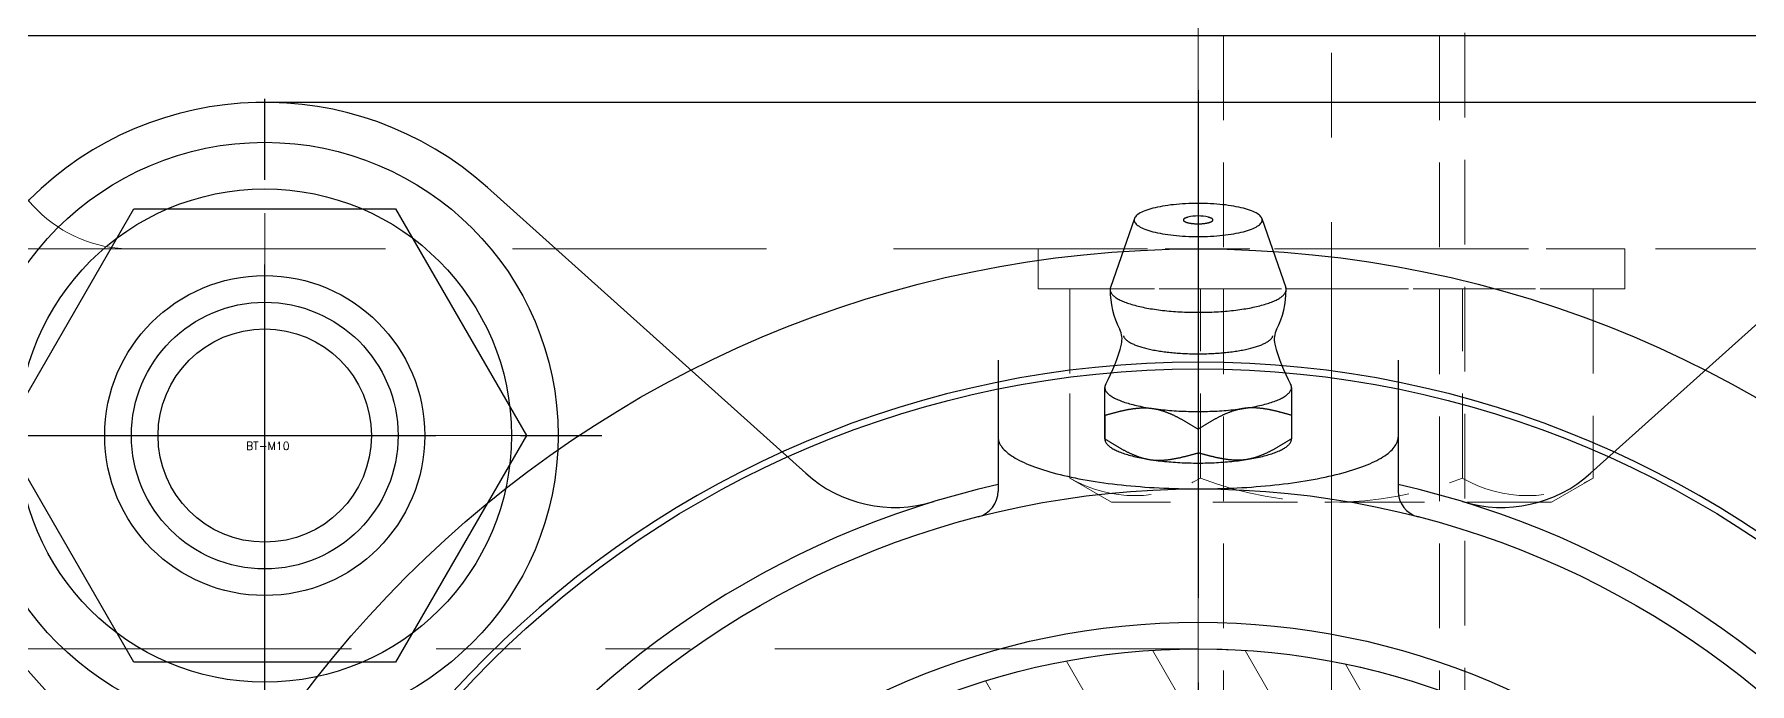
# Model space of a CAD drawing. Header units: millimetres. Extents: x 0 to 51411, y 0 to 16902.
# Drawn here: x 5770.8 to 5835.1, y 12043.3 to 12067.7 of the extents above; entities that cross this region are included whole.
import ezdxf

# ---------------------------------------------------------------- set-up
doc = ezdxf.new("R2010")
doc.units = ezdxf.units.MM
for name, pattern in [('CENTER2', [28.575, 19.05, -3.175, 3.175, -3.175]), ('HIDDEN', [9.525, 6.35, -3.175]), ('HIDDEN2', [4.7625, 3.175, -1.5875]), ('PHANTOM2', [31.75, 15.875, -3.175, 3.175, -3.175, 3.175, -3.175])]:
    doc.linetypes.add(name, pattern=pattern)
for name, color, linetype, lineweight in [('01_外形線', 7, 'Continuous', 25), ('03_かくれ線', 6, 'HIDDEN2', 13), ('04_HIDDEN', 2, 'HIDDEN', 13), ('04_中心線', 1, 'CENTER2', 9), ('05_CENTER', 4, 'CENTER2', 13), ('06_PHANTOM', 2, 'PHANTOM2', 13)]:
    doc.layers.add(name, color=color, linetype=linetype, lineweight=lineweight)
doc.layers.add('10_DRAFT', color=8, linetype='Continuous', lineweight=0, plot=False)
doc.styles.add('KSS_TXT_L', font='txt.shx', dxfattribs={"height": 9, "bigfont": 'extfont2.shx'})

# ---------------------------------------------------------------- blocks, each defined once
blk = doc.blocks.new('A$C7DDD08DF_1_1')
at = {"color": 0}
blk.add_circle((0, 95), 37.75, dxfattribs=at)
at = {"layer": '05_CENTER'}
blk.add_line((43.056, 95), (-43.056, 95), dxfattribs=at)
blk = doc.blocks.new('GM-SHYF-RH 0.1kW、1／144、200V、60Hza_1_1')
at = {"color": 0, "linetype": 'CENTER2'}
blk.add_line((-47.958, 0), (47.958, 0), dxfattribs=at)
at = {"color": 0}
for radius in [42, 37.5]:
    blk.add_circle((0, 0), radius, dxfattribs=at)
blk = doc.blocks.new('M10Tz_1_1_1')
at = {"color": 0}
for radius in [5, 4]:
    blk.add_circle((0, 0), radius, dxfattribs=at)
at = {"layer": '05_CENTER'}
for p, q in [((0, -8.341), (0, 8.341)), ((8.341, 0), (-8.341, 0))]:
    blk.add_line(p, q, dxfattribs=at)
blk = doc.blocks.new('A$C053E2500_1_1')
at = {"layer": '05_CENTER'}
blk.add_line((29.182, 95), (-29.182, 95), dxfattribs=at)
blk.add_blockref('M10Tz_1_1_1', (-35, 60))
blk = doc.blocks.new('MUCAF205Ja_1_1')
at = {"color": 0}
for p, q in [((-35, 47.5), (35, 47.5)), ((-14.716, 33.584), (-26.648, 44.3)), ((14.716, 33.584), (26.648, 44.3)), ((-2.39, 43.141), (-3.287, 40.554)), ((2.39, 43.141), (3.287, 40.554)), ((-7.5, 37.823), (-7.5, 32.92)), ((7.5, 37.823), (7.5, 32.92)), ((-3.5, 34.875), (-3.5, 36.808)), ((-3.5, 35.761), (-3.5, 34.876)), ((3.5, 35.761), (3.5, 34.876)), ((0, 35.238), (0, 34.353)), ((-33.584, 14.716), (-44.3, 26.648))]:
    blk.add_line(p, q, dxfattribs=at)
for points in [[(-3.5, 35.761), (-3.5, 35.83), (-3.5, 35.895), (-3.5, 35.959), (-3.5, 36.019), (-3.5, 36.078), (-3.5, 36.134), (-3.5, 36.188), (-3.5, 36.24), (-3.5, 36.29), (-3.5, 36.338), (-3.5, 36.383), (-3.5, 36.427), (-3.5, 36.469), (-3.5, 36.509), (-3.5, 36.547), (-3.5, 36.583), (-3.5, 36.617), (-3.5, 36.65), (-3.5, 36.681), (-3.5, 36.709), (-3.5, 36.737), (-3.5, 36.762), (-3.5, 36.786), (-3.5, 36.807)], [(3.5, 36.807), (3.5, 36.786), (3.5, 36.762), (3.5, 36.737), (3.5, 36.709), (3.5, 36.681), (3.5, 36.65), (3.5, 36.617), (3.5, 36.583), (3.5, 36.547), (3.5, 36.509), (3.5, 36.469), (3.5, 36.427), (3.5, 36.383), (3.5, 36.338), (3.5, 36.29), (3.5, 36.24), (3.5, 36.188), (3.5, 36.134), (3.5, 36.078), (3.5, 36.019), (3.5, 35.959), (3.5, 35.895), (3.5, 35.83), (3.5, 35.761)]]:
    blk.add_lwpolyline(points, dxfattribs=at)
for points in [[(2.4, 43.086, 0), (2.397, 43.117, 0), (2.388, 43.147, 0), (2.374, 43.177, 0), (2.354, 43.207, 0), (2.328, 43.237, 0), (2.297, 43.266, 0), (2.26, 43.295, 0), (2.217, 43.324, 0), (2.17, 43.352, 0), (2.117, 43.379, 0), (2.059, 43.405, 0), (1.996, 43.431, 0), (1.928, 43.456, 0), (1.855, 43.48, 0), (1.778, 43.503, 0), (1.697, 43.525, 0), (1.612, 43.546, 0), (1.523, 43.566, 0), (1.43, 43.585, 0), (1.333, 43.602, 0), (1.234, 43.619, 0), (1.131, 43.634, 0), (1.026, 43.648, 0), (0.918, 43.66, 0), (0.809, 43.671, 0), (0.697, 43.68, 0), (0.583, 43.689, 0), (0.468, 43.695, 0), (0.352, 43.701, 0), (0.235, 43.704, 0), (0.118, 43.706, 0), (0, 43.707, 0), (-0.118, 43.706, 0), (-0.235, 43.704, 0), (-0.352, 43.701, 0), (-0.468, 43.695, 0), (-0.583, 43.689, 0), (-0.697, 43.68, 0), (-0.809, 43.671, 0), (-0.918, 43.66, 0), (-1.026, 43.648, 0), (-1.131, 43.634, 0), (-1.234, 43.619, 0), (-1.333, 43.602, 0), (-1.43, 43.585, 0), (-1.523, 43.566, 0), (-1.612, 43.546, 0), (-1.697, 43.525, 0), (-1.778, 43.503, 0), (-1.855, 43.48, 0), (-1.928, 43.456, 0), (-1.996, 43.431, 0), (-2.059, 43.405, 0), (-2.117, 43.379, 0), (-2.17, 43.352, 0), (-2.217, 43.324, 0), (-2.26, 43.295, 0), (-2.297, 43.266, 0), (-2.328, 43.237, 0), (-2.354, 43.207, 0), (-2.374, 43.177, 0), (-2.388, 43.147, 0), (-2.397, 43.117, 0), (-2.4, 43.086, 0), (-2.397, 43.055, 0), (-2.388, 43.025, 0), (-2.374, 42.995, 0), (-2.354, 42.965, 0), (-2.328, 42.935, 0), (-2.297, 42.906, 0), (-2.26, 42.877, 0), (-2.217, 42.848, 0), (-2.17, 42.82, 0), (-2.117, 42.793, 0), (-2.059, 42.767, 0), (-1.996, 42.741, 0), (-1.928, 42.716, 0), (-1.855, 42.692, 0), (-1.778, 42.669, 0), (-1.697, 42.647, 0), (-1.612, 42.626, 0), (-1.523, 42.606, 0), (-1.43, 42.587, 0), (-1.333, 42.57, 0), (-1.234, 42.553, 0), (-1.131, 42.538, 0), (-1.026, 42.524, 0), (-0.918, 42.512, 0), (-0.809, 42.501, 0), (-0.697, 42.492, 0), (-0.583, 42.483, 0), (-0.468, 42.477, 0), (-0.352, 42.472, 0), (-0.235, 42.468, 0), (-0.118, 42.466, 0), (0, 42.465, 0), (0.118, 42.466, 0), (0.235, 42.468, 0), (0.352, 42.472, 0), (0.468, 42.477, 0), (0.583, 42.483, 0), (0.697, 42.492, 0), (0.809, 42.501, 0), (0.918, 42.512, 0), (1.026, 42.524, 0), (1.131, 42.538, 0), (1.234, 42.553, 0), (1.333, 42.57, 0), (1.43, 42.587, 0), (1.523, 42.606, 0), (1.612, 42.626, 0), (1.697, 42.647, 0), (1.778, 42.669, 0), (1.855, 42.692, 0), (1.928, 42.716, 0), (1.996, 42.741, 0), (2.059, 42.767, 0), (2.117, 42.793, 0), (2.17, 42.82, 0), (2.217, 42.848, 0), (2.26, 42.877, 0), (2.297, 42.906, 0), (2.328, 42.935, 0), (2.354, 42.965, 0), (2.374, 42.995, 0), (2.388, 43.025, 0), (2.397, 43.055, 0), (2.4, 43.086, 0)], [(-0.386, 43.189, 0), (-0.4, 43.185, 0), (-0.414, 43.181, 0), (-0.427, 43.178, 0), (-0.44, 43.173, 0), (-0.452, 43.169, 0), (-0.464, 43.165, 0), (-0.475, 43.16, 0), (-0.485, 43.156, 0), (-0.495, 43.151, 0), (-0.504, 43.146, 0), (-0.512, 43.141, 0), (-0.52, 43.136, 0), (-0.526, 43.131, 0), (-0.532, 43.126, 0), (-0.538, 43.121, 0), (-0.542, 43.116, 0), (-0.546, 43.111, 0), (-0.55, 43.105, 0), (-0.552, 43.1, 0), (-0.554, 43.095, 0), (-0.554, 43.089, 0), (-0.554, 43.084, 0), (-0.554, 43.079, 0), (-0.552, 43.073, 0), (-0.55, 43.068, 0), (-0.547, 43.063, 0), (-0.544, 43.058, 0), (-0.539, 43.052, 0), (-0.534, 43.047, 0), (-0.528, 43.042, 0), (-0.521, 43.037, 0), (-0.514, 43.032, 0), (-0.506, 43.027, 0), (-0.497, 43.023, 0), (-0.488, 43.018, 0), (-0.478, 43.013, 0), (-0.467, 43.009, 0), (-0.456, 43.004, 0), (-0.443, 43, 0), (-0.431, 42.996, 0), (-0.418, 42.992, 0), (-0.404, 42.988, 0), (-0.389, 42.984, 0), (-0.375, 42.98, 0), (-0.359, 42.977, 0), (-0.343, 42.973, 0), (-0.327, 42.97, 0), (-0.31, 42.967, 0), (-0.293, 42.964, 0), (-0.275, 42.961, 0), (-0.257, 42.959, 0), (-0.239, 42.957, 0), (-0.22, 42.954, 0), (-0.201, 42.952, 0), (-0.182, 42.95, 0), (-0.162, 42.949, 0), (-0.142, 42.947, 0), (-0.122, 42.946, 0), (-0.102, 42.945, 0), (-0.082, 42.944, 0), (-0.062, 42.943, 0), (-0.041, 42.943, 0), (-0.021, 42.943, 0), (0, 42.943, 0), (0.021, 42.943, 0), (0.041, 42.943, 0), (0.062, 42.943, 0), (0.082, 42.944, 0), (0.102, 42.945, 0), (0.122, 42.946, 0), (0.142, 42.947, 0), (0.162, 42.949, 0), (0.182, 42.95, 0), (0.201, 42.952, 0), (0.22, 42.954, 0), (0.239, 42.957, 0), (0.257, 42.959, 0), (0.275, 42.961, 0), (0.293, 42.964, 0), (0.31, 42.967, 0), (0.327, 42.97, 0), (0.343, 42.973, 0), (0.359, 42.977, 0), (0.375, 42.98, 0), (0.389, 42.984, 0), (0.404, 42.988, 0), (0.418, 42.992, 0), (0.431, 42.996, 0), (0.443, 43, 0), (0.456, 43.004, 0), (0.467, 43.009, 0), (0.478, 43.013, 0), (0.488, 43.018, 0), (0.497, 43.023, 0), (0.506, 43.027, 0), (0.514, 43.032, 0), (0.521, 43.037, 0), (0.528, 43.042, 0), (0.534, 43.047, 0), (0.539, 43.052, 0), (0.544, 43.058, 0), (0.547, 43.063, 0), (0.55, 43.068, 0), (0.552, 43.073, 0), (0.554, 43.079, 0), (0.554, 43.084, 0), (0.554, 43.089, 0), (0.554, 43.095, 0), (0.552, 43.1, 0), (0.55, 43.105, 0), (0.546, 43.111, 0), (0.542, 43.116, 0), (0.538, 43.121, 0), (0.532, 43.126, 0), (0.526, 43.131, 0), (0.52, 43.136, 0), (0.512, 43.141, 0), (0.504, 43.146, 0), (0.495, 43.151, 0), (0.485, 43.156, 0), (0.475, 43.16, 0), (0.464, 43.165, 0), (0.452, 43.169, 0), (0.44, 43.173, 0), (0.427, 43.178, 0), (0.414, 43.181, 0), (0.4, 43.185, 0), (0.386, 43.189, 0)], [(-3.287, 40.554, 0), (-3.293, 40.532, 0), (-3.298, 40.51, 0), (-3.3, 40.488, 0), (-3.3, 40.466, 0), (-3.297, 40.444, 0), (-3.293, 40.422, 0), (-3.286, 40.399, 0), (-3.277, 40.377, 0), (-3.266, 40.355, 0), (-3.252, 40.334, 0), (-3.237, 40.312, 0), (-3.219, 40.29, 0), (-3.199, 40.269, 0), (-3.177, 40.247, 0), (-3.153, 40.226, 0), (-3.127, 40.205, 0), (-3.098, 40.184, 0), (-3.068, 40.163, 0), (-3.035, 40.143, 0), (-3, 40.122, 0), (-2.964, 40.102, 0), (-2.925, 40.083, 0), (-2.885, 40.063, 0), (-2.842, 40.044, 0), (-2.798, 40.025, 0), (-2.751, 40.006, 0), (-2.703, 39.988, 0), (-2.653, 39.97, 0), (-2.601, 39.952, 0), (-2.548, 39.935, 0), (-2.492, 39.918, 0), (-2.435, 39.902, 0), (-2.377, 39.886, 0), (-2.317, 39.87, 0), (-2.255, 39.854, 0), (-2.192, 39.839, 0), (-2.127, 39.825, 0), (-2.061, 39.811, 0), (-1.993, 39.797, 0), (-1.924, 39.784, 0), (-1.854, 39.772, 0), (-1.783, 39.759, 0), (-1.71, 39.748, 0), (-1.636, 39.736, 0), (-1.561, 39.726, 0), (-1.486, 39.715, 0), (-1.409, 39.706, 0), (-1.331, 39.696, 0), (-1.252, 39.688, 0), (-1.172, 39.68, 0), (-1.092, 39.672, 0), (-1.011, 39.665, 0), (-0.929, 39.658, 0), (-0.846, 39.653, 0), (-0.763, 39.647, 0), (-0.68, 39.642, 0), (-0.596, 39.638, 0), (-0.512, 39.634, 0), (-0.427, 39.631, 0), (-0.342, 39.629, 0), (-0.257, 39.626, 0), (-0.171, 39.625, 0), (-0.086, 39.624, 0), (0, 39.624, 0), (0.086, 39.624, 0), (0.171, 39.625, 0), (0.257, 39.626, 0), (0.342, 39.629, 0), (0.427, 39.631, 0), (0.512, 39.634, 0), (0.596, 39.638, 0), (0.68, 39.642, 0), (0.763, 39.647, 0), (0.846, 39.653, 0), (0.929, 39.658, 0), (1.011, 39.665, 0), (1.092, 39.672, 0), (1.172, 39.68, 0), (1.252, 39.688, 0), (1.331, 39.696, 0), (1.409, 39.706, 0), (1.486, 39.715, 0), (1.561, 39.726, 0), (1.636, 39.736, 0), (1.71, 39.748, 0), (1.783, 39.759, 0), (1.854, 39.772, 0), (1.924, 39.784, 0), (1.993, 39.797, 0), (2.061, 39.811, 0), (2.127, 39.825, 0), (2.192, 39.839, 0), (2.255, 39.854, 0), (2.317, 39.87, 0), (2.377, 39.886, 0), (2.435, 39.902, 0), (2.492, 39.918, 0), (2.548, 39.935, 0), (2.601, 39.952, 0), (2.653, 39.97, 0), (2.703, 39.988, 0), (2.751, 40.006, 0), (2.798, 40.025, 0), (2.842, 40.044, 0), (2.885, 40.063, 0), (2.925, 40.083, 0), (2.964, 40.102, 0), (3, 40.122, 0), (3.035, 40.143, 0), (3.068, 40.163, 0), (3.098, 40.184, 0), (3.127, 40.205, 0), (3.153, 40.226, 0), (3.177, 40.247, 0), (3.199, 40.269, 0), (3.219, 40.29, 0), (3.237, 40.312, 0), (3.252, 40.334, 0), (3.266, 40.355, 0), (3.277, 40.377, 0), (3.286, 40.399, 0), (3.293, 40.422, 0), (3.297, 40.444, 0), (3.3, 40.466, 0), (3.3, 40.488, 0), (3.298, 40.51, 0), (3.293, 40.532, 0), (3.287, 40.554, 0)], [(-2.803, 38.745, 0), (-2.798, 38.728, 0), (-2.792, 38.711, 0), (-2.784, 38.694, 0), (-2.774, 38.677, 0), (-2.763, 38.661, 0), (-2.75, 38.644, 0), (-2.736, 38.627, 0), (-2.72, 38.611, 0), (-2.703, 38.594, 0), (-2.684, 38.578, 0), (-2.664, 38.562, 0), (-2.642, 38.545, 0), (-2.619, 38.529, 0), (-2.595, 38.513, 0), (-2.569, 38.498, 0), (-2.541, 38.482, 0), (-2.512, 38.467, 0), (-2.482, 38.452, 0), (-2.45, 38.437, 0), (-2.417, 38.422, 0), (-2.383, 38.407, 0), (-2.347, 38.393, 0), (-2.31, 38.379, 0), (-2.272, 38.365, 0), (-2.232, 38.351, 0), (-2.192, 38.338, 0), (-2.15, 38.325, 0), (-2.106, 38.312, 0), (-2.062, 38.299, 0), (-2.017, 38.287, 0), (-1.97, 38.274, 0), (-1.922, 38.263, 0), (-1.874, 38.251, 0), (-1.824, 38.24, 0), (-1.773, 38.229, 0), (-1.721, 38.218, 0), (-1.668, 38.208, 0), (-1.615, 38.198, 0), (-1.56, 38.188, 0), (-1.505, 38.179, 0), (-1.448, 38.17, 0), (-1.391, 38.161, 0), (-1.333, 38.153, 0), (-1.275, 38.145, 0), (-1.216, 38.138, 0), (-1.156, 38.131, 0), (-1.095, 38.124, 0), (-1.034, 38.117, 0), (-0.972, 38.111, 0), (-0.91, 38.106, 0), (-0.847, 38.1, 0), (-0.783, 38.095, 0), (-0.72, 38.091, 0), (-0.656, 38.086, 0), (-0.591, 38.083, 0), (-0.526, 38.079, 0), (-0.461, 38.076, 0), (-0.396, 38.074, 0), (-0.33, 38.071, 0), (-0.264, 38.07, 0), (-0.198, 38.068, 0), (-0.132, 38.067, 0), (-0.066, 38.067, 0), (0, 38.066, 0), (0.066, 38.067, 0), (0.132, 38.067, 0), (0.198, 38.068, 0), (0.264, 38.07, 0), (0.33, 38.071, 0), (0.396, 38.074, 0), (0.461, 38.076, 0), (0.526, 38.079, 0), (0.591, 38.083, 0), (0.656, 38.086, 0), (0.72, 38.091, 0), (0.783, 38.095, 0), (0.847, 38.1, 0), (0.91, 38.106, 0), (0.972, 38.111, 0), (1.034, 38.117, 0), (1.095, 38.124, 0), (1.156, 38.131, 0), (1.216, 38.138, 0), (1.275, 38.145, 0), (1.333, 38.153, 0), (1.391, 38.161, 0), (1.448, 38.17, 0), (1.505, 38.179, 0), (1.56, 38.188, 0), (1.615, 38.198, 0), (1.668, 38.208, 0), (1.721, 38.218, 0), (1.773, 38.229, 0), (1.824, 38.24, 0), (1.874, 38.251, 0), (1.922, 38.263, 0), (1.97, 38.274, 0), (2.017, 38.287, 0), (2.062, 38.299, 0), (2.106, 38.312, 0), (2.15, 38.325, 0), (2.192, 38.338, 0), (2.232, 38.351, 0), (2.272, 38.365, 0), (2.31, 38.379, 0), (2.347, 38.393, 0), (2.383, 38.407, 0), (2.417, 38.422, 0), (2.45, 38.437, 0), (2.482, 38.452, 0), (2.512, 38.467, 0), (2.541, 38.482, 0), (2.569, 38.498, 0), (2.595, 38.513, 0), (2.619, 38.529, 0), (2.642, 38.545, 0), (2.664, 38.562, 0), (2.684, 38.578, 0), (2.703, 38.594, 0), (2.72, 38.611, 0), (2.736, 38.627, 0), (2.75, 38.644, 0), (2.763, 38.661, 0), (2.774, 38.677, 0), (2.784, 38.694, 0), (2.792, 38.711, 0), (2.798, 38.728, 0), (2.803, 38.745, 0)], [(-3.5, 36.807, 0), (-3.499, 36.784, 0), (-3.495, 36.761, 0), (-3.49, 36.737, 0), (-3.481, 36.714, 0), (-3.471, 36.691, 0), (-3.458, 36.668, 0), (-3.443, 36.645, 0), (-3.426, 36.622, 0), (-3.406, 36.6, 0), (-3.385, 36.577, 0), (-3.361, 36.554, 0), (-3.334, 36.532, 0), (-3.306, 36.51, 0), (-3.275, 36.488, 0), (-3.242, 36.466, 0), (-3.207, 36.445, 0), (-3.17, 36.424, 0), (-3.131, 36.403, 0), (-3.09, 36.382, 0), (-3.047, 36.362, 0), (-3.001, 36.342, 0), (-2.954, 36.322, 0), (-2.905, 36.302, 0), (-2.854, 36.283, 0), (-2.801, 36.264, 0), (-2.746, 36.246, 0), (-2.689, 36.228, 0), (-2.63, 36.21, 0), (-2.57, 36.193, 0), (-2.508, 36.176, 0), (-2.445, 36.159, 0), (-2.379, 36.143, 0), (-2.313, 36.128, 0), (-2.244, 36.112, 0), (-2.175, 36.098, 0), (-2.103, 36.083, 0), (-2.031, 36.07, 0), (-1.957, 36.056, 0), (-1.881, 36.044, 0), (-1.805, 36.031, 0), (-1.727, 36.02, 0), (-1.648, 36.008, 0), (-1.568, 35.998, 0), (-1.487, 35.988, 0), (-1.405, 35.978, 0), (-1.323, 35.969, 0), (-1.239, 35.96, 0), (-1.154, 35.952, 0), (-1.069, 35.945, 0), (-0.983, 35.938, 0), (-0.896, 35.932, 0), (-0.809, 35.926, 0), (-0.721, 35.921, 0), (-0.633, 35.917, 0), (-0.544, 35.913, 0), (-0.455, 35.909, 0), (-0.365, 35.907, 0), (-0.276, 35.904, 0), (-0.186, 35.903, 0), (-0.096, 35.902, 0), (-0.006, 35.902, 0), (0.084, 35.902, 0), (0.174, 35.903, 0), (0.264, 35.904, 0), (0.353, 35.906, 0), (0.443, 35.909, 0), (0.532, 35.912, 0), (0.621, 35.916, 0), (0.709, 35.92, 0), (0.797, 35.925, 0), (0.884, 35.931, 0), (0.971, 35.937, 0), (1.057, 35.944, 0), (1.143, 35.951, 0), (1.227, 35.959, 0), (1.311, 35.968, 0), (1.394, 35.977, 0), (1.476, 35.986, 0), (1.558, 35.996, 0), (1.638, 36.007, 0), (1.717, 36.018, 0), (1.794, 36.03, 0), (1.871, 36.042, 0), (1.947, 36.055, 0), (2.021, 36.068, 0), (2.094, 36.082, 0), (2.165, 36.096, 0), (2.235, 36.11, 0), (2.304, 36.125, 0), (2.371, 36.141, 0), (2.436, 36.157, 0), (2.5, 36.173, 0), (2.562, 36.19, 0), (2.622, 36.208, 0), (2.681, 36.225, 0), (2.738, 36.243, 0), (2.793, 36.262, 0), (2.847, 36.28, 0), (2.898, 36.3, 0), (2.948, 36.319, 0), (2.995, 36.339, 0), (3.041, 36.359, 0), (3.084, 36.379, 0), (3.126, 36.4, 0), (3.165, 36.421, 0), (3.203, 36.442, 0), (3.238, 36.464, 0), (3.271, 36.485, 0), (3.302, 36.507, 0), (3.331, 36.529, 0), (3.357, 36.551, 0), (3.382, 36.574, 0), (3.404, 36.596, 0), (3.423, 36.619, 0), (3.441, 36.642, 0), (3.456, 36.665, 0), (3.469, 36.688, 0), (3.48, 36.711, 0), (3.489, 36.734, 0), (3.495, 36.757, 0), (3.498, 36.781, 0), (3.5, 36.804, 0), (3.499, 36.827, 0), (3.496, 36.851, 0), (3.491, 36.874, 0), (3.483, 36.897, 0), (3.473, 36.92, 0), (3.46, 36.943, 0)], [(-3.46, 36.943, 0), (-3.461, 36.942, 0), (-3.462, 36.941, 0), (-3.462, 36.94, 0), (-3.463, 36.939, 0), (-3.463, 36.938, 0), (-3.464, 36.937, 0), (-3.465, 36.936, 0), (-3.465, 36.935, 0), (-3.466, 36.934, 0), (-3.466, 36.933, 0), (-3.467, 36.932, 0), (-3.467, 36.931, 0), (-3.468, 36.93, 0), (-3.469, 36.929, 0), (-3.469, 36.928, 0), (-3.47, 36.926, 0), (-3.47, 36.925, 0), (-3.471, 36.924, 0), (-3.471, 36.923, 0), (-3.472, 36.922, 0), (-3.472, 36.921, 0), (-3.473, 36.92, 0), (-3.473, 36.919, 0), (-3.474, 36.918, 0), (-3.474, 36.917, 0), (-3.475, 36.916, 0), (-3.475, 36.915, 0), (-3.476, 36.914, 0), (-3.476, 36.913, 0), (-3.477, 36.912, 0), (-3.477, 36.911, 0), (-3.478, 36.91, 0), (-3.478, 36.908, 0), (-3.479, 36.907, 0), (-3.479, 36.906, 0), (-3.48, 36.905, 0), (-3.48, 36.904, 0), (-3.48, 36.903, 0), (-3.481, 36.902, 0), (-3.481, 36.901, 0), (-3.482, 36.9, 0), (-3.482, 36.899, 0), (-3.483, 36.898, 0), (-3.483, 36.897, 0), (-3.483, 36.896, 0), (-3.484, 36.895, 0), (-3.484, 36.894, 0), (-3.485, 36.893, 0), (-3.485, 36.892, 0), (-3.485, 36.891, 0), (-3.486, 36.889, 0), (-3.486, 36.888, 0), (-3.486, 36.887, 0), (-3.487, 36.886, 0), (-3.487, 36.885, 0), (-3.487, 36.884, 0), (-3.488, 36.883, 0), (-3.488, 36.882, 0), (-3.488, 36.881, 0), (-3.489, 36.88, 0), (-3.489, 36.879, 0), (-3.489, 36.878, 0), (-3.49, 36.877, 0), (-3.49, 36.876, 0), (-3.49, 36.875, 0), (-3.491, 36.874, 0), (-3.491, 36.872, 0), (-3.491, 36.871, 0), (-3.492, 36.87, 0), (-3.492, 36.869, 0), (-3.492, 36.868, 0), (-3.492, 36.867, 0), (-3.493, 36.866, 0), (-3.493, 36.865, 0), (-3.493, 36.864, 0), (-3.493, 36.863, 0), (-3.494, 36.862, 0), (-3.494, 36.861, 0), (-3.494, 36.86, 0), (-3.494, 36.859, 0), (-3.495, 36.858, 0), (-3.495, 36.856, 0), (-3.495, 36.855, 0), (-3.495, 36.854, 0), (-3.496, 36.853, 0), (-3.496, 36.852, 0), (-3.496, 36.851, 0), (-3.496, 36.85, 0), (-3.496, 36.849, 0), (-3.496, 36.848, 0), (-3.497, 36.847, 0), (-3.497, 36.846, 0), (-3.497, 36.845, 0), (-3.497, 36.844, 0), (-3.497, 36.843, 0), (-3.498, 36.842, 0), (-3.498, 36.84, 0), (-3.498, 36.839, 0), (-3.498, 36.838, 0), (-3.498, 36.837, 0), (-3.498, 36.836, 0), (-3.498, 36.835, 0), (-3.498, 36.834, 0), (-3.499, 36.833, 0), (-3.499, 36.832, 0), (-3.499, 36.831, 0), (-3.499, 36.83, 0), (-3.499, 36.829, 0), (-3.499, 36.828, 0), (-3.499, 36.827, 0), (-3.499, 36.826, 0), (-3.499, 36.825, 0), (-3.499, 36.824, 0), (-3.5, 36.822, 0), (-3.5, 36.821, 0), (-3.5, 36.82, 0), (-3.5, 36.819, 0), (-3.5, 36.818, 0), (-3.5, 36.817, 0), (-3.5, 36.816, 0), (-3.5, 36.815, 0), (-3.5, 36.814, 0), (-3.5, 36.813, 0), (-3.5, 36.812, 0), (-3.5, 36.811, 0), (-3.5, 36.81, 0), (-3.5, 36.809, 0), (-3.5, 36.807, 0)], [(3.5, 36.807, 0), (3.5, 36.809, 0), (3.5, 36.81, 0), (3.5, 36.811, 0), (3.5, 36.812, 0), (3.5, 36.813, 0), (3.5, 36.814, 0), (3.5, 36.815, 0), (3.5, 36.816, 0), (3.5, 36.817, 0), (3.5, 36.818, 0), (3.5, 36.819, 0), (3.5, 36.82, 0), (3.5, 36.821, 0), (3.5, 36.822, 0), (3.499, 36.824, 0), (3.499, 36.825, 0), (3.499, 36.826, 0), (3.499, 36.827, 0), (3.499, 36.828, 0), (3.499, 36.829, 0), (3.499, 36.83, 0), (3.499, 36.831, 0), (3.499, 36.832, 0), (3.499, 36.833, 0), (3.498, 36.834, 0), (3.498, 36.835, 0), (3.498, 36.836, 0), (3.498, 36.837, 0), (3.498, 36.838, 0), (3.498, 36.839, 0), (3.498, 36.84, 0), (3.498, 36.842, 0), (3.497, 36.843, 0), (3.497, 36.844, 0), (3.497, 36.845, 0), (3.497, 36.846, 0), (3.497, 36.847, 0), (3.496, 36.848, 0), (3.496, 36.849, 0), (3.496, 36.85, 0), (3.496, 36.851, 0), (3.496, 36.852, 0), (3.496, 36.853, 0), (3.495, 36.854, 0), (3.495, 36.855, 0), (3.495, 36.856, 0), (3.495, 36.858, 0), (3.494, 36.859, 0), (3.494, 36.86, 0), (3.494, 36.861, 0), (3.494, 36.862, 0), (3.493, 36.863, 0), (3.493, 36.864, 0), (3.493, 36.865, 0), (3.493, 36.866, 0), (3.492, 36.867, 0), (3.492, 36.868, 0), (3.492, 36.869, 0), (3.492, 36.87, 0), (3.491, 36.871, 0), (3.491, 36.872, 0), (3.491, 36.874, 0), (3.49, 36.875, 0), (3.49, 36.876, 0), (3.49, 36.877, 0), (3.489, 36.878, 0), (3.489, 36.879, 0), (3.489, 36.88, 0), (3.488, 36.881, 0), (3.488, 36.882, 0), (3.488, 36.883, 0), (3.487, 36.884, 0), (3.487, 36.885, 0), (3.487, 36.886, 0), (3.486, 36.887, 0), (3.486, 36.888, 0), (3.486, 36.889, 0), (3.485, 36.891, 0), (3.485, 36.892, 0), (3.485, 36.893, 0), (3.484, 36.894, 0), (3.484, 36.895, 0), (3.483, 36.896, 0), (3.483, 36.897, 0), (3.483, 36.898, 0), (3.482, 36.899, 0), (3.482, 36.9, 0), (3.481, 36.901, 0), (3.481, 36.902, 0), (3.48, 36.903, 0), (3.48, 36.904, 0), (3.48, 36.905, 0), (3.479, 36.906, 0), (3.479, 36.907, 0), (3.478, 36.908, 0), (3.478, 36.91, 0), (3.477, 36.911, 0), (3.477, 36.912, 0), (3.476, 36.913, 0), (3.476, 36.914, 0), (3.475, 36.915, 0), (3.475, 36.916, 0), (3.474, 36.917, 0), (3.474, 36.918, 0), (3.473, 36.919, 0), (3.473, 36.92, 0), (3.472, 36.921, 0), (3.472, 36.922, 0), (3.471, 36.923, 0), (3.471, 36.924, 0), (3.47, 36.925, 0), (3.47, 36.926, 0), (3.469, 36.928, 0), (3.469, 36.929, 0), (3.468, 36.93, 0), (3.467, 36.931, 0), (3.467, 36.932, 0), (3.466, 36.933, 0), (3.466, 36.934, 0), (3.465, 36.935, 0), (3.465, 36.936, 0), (3.464, 36.937, 0), (3.463, 36.938, 0), (3.463, 36.939, 0), (3.462, 36.94, 0), (3.462, 36.941, 0), (3.461, 36.942, 0), (3.46, 36.943, 0)], [(-3.5, 35.761, 0), (-3.477, 35.768, 0), (-3.453, 35.774, 0), (-3.43, 35.781, 0), (-3.407, 35.788, 0), (-3.383, 35.794, 0), (-3.36, 35.8, 0), (-3.337, 35.807, 0), (-3.313, 35.813, 0), (-3.29, 35.82, 0), (-3.266, 35.826, 0), (-3.243, 35.833, 0), (-3.22, 35.839, 0), (-3.196, 35.845, 0), (-3.173, 35.851, 0), (-3.15, 35.858, 0), (-3.127, 35.864, 0), (-3.103, 35.87, 0), (-3.08, 35.876, 0), (-3.057, 35.882, 0), (-3.033, 35.888, 0), (-3.01, 35.894, 0), (-2.987, 35.899, 0), (-2.964, 35.905, 0), (-2.94, 35.911, 0), (-2.917, 35.916, 0), (-2.894, 35.922, 0), (-2.871, 35.927, 0), (-2.847, 35.932, 0), (-2.824, 35.938, 0), (-2.801, 35.943, 0), (-2.778, 35.948, 0), (-2.755, 35.953, 0), (-2.732, 35.958, 0), (-2.709, 35.962, 0), (-2.685, 35.967, 0), (-2.662, 35.972, 0), (-2.639, 35.976, 0), (-2.616, 35.98, 0), (-2.593, 35.984, 0), (-2.57, 35.988, 0), (-2.547, 35.992, 0), (-2.524, 35.996, 0), (-2.501, 36, 0), (-2.478, 36.003, 0), (-2.455, 36.007, 0), (-2.433, 36.01, 0), (-2.41, 36.013, 0), (-2.387, 36.016, 0), (-2.364, 36.019, 0), (-2.341, 36.021, 0), (-2.318, 36.024, 0), (-2.296, 36.026, 0), (-2.273, 36.028, 0), (-2.25, 36.03, 0), (-2.227, 36.032, 0), (-2.205, 36.033, 0), (-2.182, 36.035, 0), (-2.159, 36.036, 0), (-2.137, 36.037, 0), (-2.114, 36.038, 0), (-2.092, 36.039, 0), (-2.069, 36.039, 0), (-2.047, 36.039, 0), (-2.024, 36.04, 0), (-2.002, 36.039, 0), (-1.979, 36.039, 0), (-1.957, 36.039, 0), (-1.934, 36.038, 0), (-1.912, 36.037, 0), (-1.89, 36.036, 0), (-1.868, 36.034, 0), (-1.845, 36.033, 0), (-1.823, 36.031, 0), (-1.801, 36.029, 0), (-1.779, 36.026, 0), (-1.757, 36.024, 0), (-1.735, 36.021, 0), (-1.713, 36.018, 0), (-1.691, 36.015, 0), (-1.669, 36.011, 0), (-1.647, 36.007, 0), (-1.625, 36.003, 0), (-1.603, 35.999, 0), (-1.581, 35.995, 0), (-1.559, 35.99, 0), (-1.537, 35.985, 0), (-1.516, 35.98, 0), (-1.494, 35.975, 0), (-1.472, 35.969, 0), (-1.45, 35.964, 0), (-1.429, 35.958, 0), (-1.407, 35.951, 0), (-1.386, 35.945, 0), (-1.364, 35.938, 0), (-1.342, 35.932, 0), (-1.321, 35.925, 0), (-1.299, 35.918, 0), (-1.278, 35.911, 0), (-1.257, 35.903, 0), (-1.235, 35.895, 0), (-1.214, 35.888, 0), (-1.192, 35.88, 0), (-1.171, 35.871, 0), (-1.15, 35.863, 0), (-1.128, 35.855, 0), (-1.107, 35.846, 0), (-1.086, 35.837, 0), (-1.065, 35.828, 0), (-1.043, 35.819, 0), (-1.022, 35.81, 0), (-1.001, 35.801, 0), (-0.98, 35.791, 0), (-0.959, 35.781, 0), (-0.938, 35.772, 0), (-0.917, 35.762, 0), (-0.895, 35.752, 0), (-0.874, 35.742, 0), (-0.853, 35.731, 0), (-0.832, 35.721, 0), (-0.811, 35.71, 0), (-0.79, 35.7, 0), (-0.769, 35.689, 0), (-0.748, 35.678, 0), (-0.727, 35.667, 0), (-0.706, 35.656, 0), (-0.686, 35.645, 0), (-0.665, 35.633, 0), (-0.644, 35.622, 0), (-0.623, 35.611, 0), (-0.602, 35.599, 0), (-0.581, 35.587, 0), (-0.56, 35.576, 0), (-0.539, 35.564, 0), (-0.519, 35.552, 0), (-0.498, 35.54, 0), (-0.477, 35.528, 0), (-0.456, 35.516, 0), (-0.435, 35.504, 0), (-0.415, 35.492, 0), (-0.394, 35.479, 0), (-0.373, 35.467, 0), (-0.352, 35.454, 0), (-0.331, 35.442, 0), (-0.311, 35.429, 0), (-0.29, 35.417, 0), (-0.269, 35.404, 0), (-0.249, 35.392, 0), (-0.228, 35.379, 0), (-0.207, 35.366, 0), (-0.186, 35.354, 0), (-0.166, 35.341, 0), (-0.145, 35.328, 0), (-0.124, 35.315, 0), (-0.104, 35.303, 0), (-0.083, 35.29, 0), (-0.062, 35.277, 0), (-0.041, 35.264, 0), (-0.021, 35.251, 0), (0, 35.238, 0)], [(3.5, 35.761, 0), (3.477, 35.768, 0), (3.453, 35.774, 0), (3.43, 35.781, 0), (3.407, 35.788, 0), (3.383, 35.794, 0), (3.36, 35.8, 0), (3.337, 35.807, 0), (3.313, 35.813, 0), (3.29, 35.82, 0), (3.266, 35.826, 0), (3.243, 35.833, 0), (3.22, 35.839, 0), (3.196, 35.845, 0), (3.173, 35.851, 0), (3.15, 35.858, 0), (3.127, 35.864, 0), (3.103, 35.87, 0), (3.08, 35.876, 0), (3.057, 35.882, 0), (3.033, 35.888, 0), (3.01, 35.894, 0), (2.987, 35.899, 0), (2.964, 35.905, 0), (2.94, 35.911, 0), (2.917, 35.916, 0), (2.894, 35.922, 0), (2.871, 35.927, 0), (2.847, 35.932, 0), (2.824, 35.938, 0), (2.801, 35.943, 0), (2.778, 35.948, 0), (2.755, 35.953, 0), (2.732, 35.958, 0), (2.709, 35.962, 0), (2.685, 35.967, 0), (2.662, 35.972, 0), (2.639, 35.976, 0), (2.616, 35.98, 0), (2.593, 35.984, 0), (2.57, 35.988, 0), (2.547, 35.992, 0), (2.524, 35.996, 0), (2.501, 36, 0), (2.478, 36.003, 0), (2.455, 36.007, 0), (2.433, 36.01, 0), (2.41, 36.013, 0), (2.387, 36.016, 0), (2.364, 36.019, 0), (2.341, 36.021, 0), (2.318, 36.024, 0), (2.296, 36.026, 0), (2.273, 36.028, 0), (2.25, 36.03, 0), (2.227, 36.032, 0), (2.205, 36.033, 0), (2.182, 36.035, 0), (2.159, 36.036, 0), (2.137, 36.037, 0), (2.114, 36.038, 0), (2.092, 36.039, 0), (2.069, 36.039, 0), (2.047, 36.039, 0), (2.024, 36.04, 0), (2.002, 36.039, 0), (1.979, 36.039, 0), (1.957, 36.039, 0), (1.934, 36.038, 0), (1.912, 36.037, 0), (1.89, 36.036, 0), (1.868, 36.034, 0), (1.845, 36.033, 0), (1.823, 36.031, 0), (1.801, 36.029, 0), (1.779, 36.026, 0), (1.757, 36.024, 0), (1.735, 36.021, 0), (1.713, 36.018, 0), (1.691, 36.015, 0), (1.669, 36.011, 0), (1.647, 36.007, 0), (1.625, 36.003, 0), (1.603, 35.999, 0), (1.581, 35.995, 0), (1.559, 35.99, 0), (1.537, 35.985, 0), (1.516, 35.98, 0), (1.494, 35.975, 0), (1.472, 35.969, 0), (1.45, 35.964, 0), (1.429, 35.958, 0), (1.407, 35.951, 0), (1.386, 35.945, 0), (1.364, 35.938, 0), (1.342, 35.932, 0), (1.321, 35.925, 0), (1.299, 35.918, 0), (1.278, 35.911, 0), (1.257, 35.903, 0), (1.235, 35.895, 0), (1.214, 35.888, 0), (1.192, 35.88, 0), (1.171, 35.871, 0), (1.15, 35.863, 0), (1.128, 35.855, 0), (1.107, 35.846, 0), (1.086, 35.837, 0), (1.065, 35.828, 0), (1.043, 35.819, 0), (1.022, 35.81, 0), (1.001, 35.801, 0), (0.98, 35.791, 0), (0.959, 35.781, 0), (0.938, 35.772, 0), (0.917, 35.762, 0), (0.895, 35.752, 0), (0.874, 35.742, 0), (0.853, 35.731, 0), (0.832, 35.721, 0), (0.811, 35.71, 0), (0.79, 35.7, 0), (0.769, 35.689, 0), (0.748, 35.678, 0), (0.727, 35.667, 0), (0.706, 35.656, 0), (0.686, 35.645, 0), (0.665, 35.633, 0), (0.644, 35.622, 0), (0.623, 35.611, 0), (0.602, 35.599, 0), (0.581, 35.587, 0), (0.56, 35.576, 0), (0.539, 35.564, 0), (0.519, 35.552, 0), (0.498, 35.54, 0), (0.477, 35.528, 0), (0.456, 35.516, 0), (0.435, 35.504, 0), (0.415, 35.492, 0), (0.394, 35.479, 0), (0.373, 35.467, 0), (0.352, 35.454, 0), (0.331, 35.442, 0), (0.311, 35.429, 0), (0.29, 35.417, 0), (0.269, 35.404, 0), (0.249, 35.392, 0), (0.228, 35.379, 0), (0.207, 35.366, 0), (0.186, 35.354, 0), (0.166, 35.341, 0), (0.145, 35.328, 0), (0.124, 35.315, 0), (0.104, 35.303, 0), (0.083, 35.29, 0), (0.062, 35.277, 0), (0.041, 35.264, 0), (0.021, 35.251, 0), (0, 35.238, 0)], [(-7.5, 34.941, 0), (-7.498, 34.894, 0), (-7.491, 34.846, 0), (-7.48, 34.798, 0), (-7.464, 34.751, 0), (-7.444, 34.703, 0), (-7.419, 34.656, 0), (-7.39, 34.609, 0), (-7.356, 34.562, 0), (-7.318, 34.516, 0), (-7.275, 34.469, 0), (-7.228, 34.423, 0), (-7.177, 34.378, 0), (-7.121, 34.332, 0), (-7.062, 34.287, 0), (-6.997, 34.243, 0), (-6.929, 34.198, 0), (-6.857, 34.154, 0), (-6.78, 34.111, 0), (-6.699, 34.068, 0), (-6.614, 34.026, 0), (-6.526, 33.984, 0), (-6.433, 33.943, 0), (-6.336, 33.903, 0), (-6.236, 33.863, 0), (-6.132, 33.823, 0), (-6.024, 33.785, 0), (-5.913, 33.747, 0), (-5.798, 33.71, 0), (-5.679, 33.673, 0), (-5.557, 33.638, 0), (-5.432, 33.603, 0), (-5.303, 33.569, 0), (-5.172, 33.535, 0), (-5.037, 33.503, 0), (-4.899, 33.471, 0), (-4.758, 33.441, 0), (-4.614, 33.411, 0), (-4.468, 33.382, 0), (-4.319, 33.354, 0), (-4.167, 33.327, 0), (-4.012, 33.301, 0), (-3.856, 33.276, 0), (-3.697, 33.252, 0), (-3.535, 33.229, 0), (-3.372, 33.207, 0), (-3.207, 33.186, 0), (-3.039, 33.166, 0), (-2.87, 33.148, 0), (-2.699, 33.13, 0), (-2.527, 33.113, 0), (-2.353, 33.098, 0), (-2.177, 33.084, 0), (-2, 33.07, 0), (-1.822, 33.058, 0), (-1.643, 33.047, 0), (-1.463, 33.037, 0), (-1.282, 33.029, 0), (-1.1, 33.021, 0), (-0.918, 33.015, 0), (-0.735, 33.009, 0), (-0.552, 33.005, 0), (-0.368, 33.002, 0), (-0.184, 33.001, 0), (0, 33, 0), (0.184, 33.001, 0), (0.368, 33.002, 0), (0.552, 33.005, 0), (0.735, 33.009, 0), (0.918, 33.015, 0), (1.1, 33.021, 0), (1.282, 33.029, 0), (1.463, 33.037, 0), (1.643, 33.047, 0), (1.822, 33.058, 0), (2, 33.07, 0), (2.177, 33.084, 0), (2.353, 33.098, 0), (2.527, 33.113, 0), (2.699, 33.13, 0), (2.87, 33.148, 0), (3.039, 33.166, 0), (3.207, 33.186, 0), (3.372, 33.207, 0), (3.535, 33.229, 0), (3.697, 33.252, 0), (3.856, 33.276, 0), (4.012, 33.301, 0), (4.167, 33.327, 0), (4.319, 33.354, 0), (4.468, 33.382, 0), (4.614, 33.411, 0), (4.758, 33.441, 0), (4.899, 33.471, 0), (5.037, 33.503, 0), (5.172, 33.535, 0), (5.303, 33.569, 0), (5.432, 33.603, 0), (5.557, 33.638, 0), (5.679, 33.673, 0), (5.798, 33.71, 0), (5.913, 33.747, 0), (6.024, 33.785, 0), (6.132, 33.823, 0), (6.236, 33.863, 0), (6.336, 33.903, 0), (6.433, 33.943, 0), (6.526, 33.984, 0), (6.614, 34.026, 0), (6.699, 34.068, 0), (6.78, 34.111, 0), (6.857, 34.154, 0), (6.929, 34.198, 0), (6.997, 34.243, 0), (7.062, 34.287, 0), (7.121, 34.332, 0), (7.177, 34.378, 0), (7.228, 34.423, 0), (7.275, 34.469, 0), (7.318, 34.516, 0), (7.356, 34.562, 0), (7.39, 34.609, 0), (7.419, 34.656, 0), (7.444, 34.703, 0), (7.464, 34.751, 0), (7.48, 34.798, 0), (7.491, 34.846, 0), (7.498, 34.894, 0), (7.5, 34.941, 0)], [(-3.5, 34.875, 0), (-3.499, 34.853, 0), (-3.496, 34.831, 0), (-3.49, 34.809, 0), (-3.483, 34.787, 0), (-3.474, 34.764, 0), (-3.462, 34.743, 0), (-3.448, 34.721, 0), (-3.433, 34.699, 0), (-3.415, 34.677, 0), (-3.395, 34.655, 0), (-3.373, 34.634, 0), (-3.349, 34.613, 0), (-3.323, 34.591, 0), (-3.295, 34.57, 0), (-3.265, 34.549, 0), (-3.233, 34.529, 0), (-3.199, 34.508, 0), (-3.164, 34.488, 0), (-3.126, 34.468, 0), (-3.086, 34.448, 0), (-3.045, 34.429, 0), (-3.002, 34.41, 0), (-2.957, 34.391, 0), (-2.91, 34.372, 0), (-2.861, 34.354, 0), (-2.811, 34.336, 0), (-2.759, 34.318, 0), (-2.705, 34.301, 0), (-2.65, 34.284, 0), (-2.593, 34.267, 0), (-2.534, 34.251, 0), (-2.474, 34.235, 0), (-2.413, 34.219, 0), (-2.35, 34.204, 0), (-2.286, 34.19, 0), (-2.22, 34.175, 0), (-2.153, 34.161, 0), (-2.084, 34.148, 0), (-2.015, 34.135, 0), (-1.944, 34.122, 0), (-1.872, 34.11, 0), (-1.799, 34.099, 0), (-1.725, 34.087, 0), (-1.649, 34.077, 0), (-1.573, 34.066, 0), (-1.496, 34.057, 0), (-1.418, 34.047, 0), (-1.339, 34.039, 0), (-1.259, 34.03, 0), (-1.179, 34.023, 0), (-1.097, 34.016, 0), (-1.015, 34.009, 0), (-0.933, 34.003, 0), (-0.85, 33.997, 0), (-0.766, 33.992, 0), (-0.682, 33.987, 0), (-0.598, 33.983, 0), (-0.513, 33.98, 0), (-0.428, 33.977, 0), (-0.343, 33.974, 0), (-0.257, 33.972, 0), (-0.171, 33.971, 0), (-0.085, 33.97, 0), (0, 33.97, 0), (0.086, 33.97, 0), (0.172, 33.971, 0), (0.258, 33.972, 0), (0.343, 33.974, 0), (0.429, 33.977, 0), (0.514, 33.98, 0), (0.599, 33.983, 0), (0.683, 33.987, 0), (0.767, 33.992, 0), (0.851, 33.997, 0), (0.934, 34.003, 0), (1.016, 34.009, 0), (1.098, 34.016, 0), (1.179, 34.023, 0), (1.26, 34.031, 0), (1.34, 34.039, 0), (1.419, 34.048, 0), (1.497, 34.057, 0), (1.574, 34.066, 0), (1.65, 34.077, 0), (1.725, 34.088, 0), (1.8, 34.099, 0), (1.873, 34.11, 0), (1.945, 34.123, 0), (2.016, 34.135, 0), (2.085, 34.148, 0), (2.154, 34.162, 0), (2.221, 34.175, 0), (2.286, 34.19, 0), (2.351, 34.205, 0), (2.414, 34.22, 0), (2.475, 34.235, 0), (2.535, 34.251, 0), (2.593, 34.267, 0), (2.65, 34.284, 0), (2.706, 34.301, 0), (2.759, 34.318, 0), (2.811, 34.336, 0), (2.862, 34.354, 0), (2.91, 34.372, 0), (2.957, 34.391, 0), (3.002, 34.41, 0), (3.045, 34.429, 0), (3.087, 34.449, 0), (3.126, 34.468, 0), (3.164, 34.488, 0), (3.2, 34.509, 0), (3.234, 34.529, 0), (3.266, 34.55, 0), (3.295, 34.571, 0), (3.323, 34.592, 0), (3.349, 34.613, 0), (3.373, 34.634, 0), (3.395, 34.656, 0), (3.415, 34.677, 0), (3.433, 34.699, 0), (3.448, 34.721, 0), (3.462, 34.743, 0), (3.474, 34.765, 0), (3.483, 34.787, 0), (3.491, 34.809, 0), (3.496, 34.831, 0), (3.499, 34.853, 0), (3.5, 34.876, 0)], [(-3.5, 34.876, 0), (-3.479, 34.863, 0), (-3.459, 34.85, 0), (-3.438, 34.837, 0), (-3.417, 34.824, 0), (-3.396, 34.812, 0), (-3.376, 34.799, 0), (-3.355, 34.786, 0), (-3.334, 34.773, 0), (-3.314, 34.76, 0), (-3.293, 34.748, 0), (-3.272, 34.735, 0), (-3.251, 34.722, 0), (-3.231, 34.71, 0), (-3.21, 34.697, 0), (-3.189, 34.685, 0), (-3.169, 34.672, 0), (-3.148, 34.66, 0), (-3.127, 34.647, 0), (-3.106, 34.635, 0), (-3.085, 34.623, 0), (-3.065, 34.611, 0), (-3.044, 34.598, 0), (-3.023, 34.586, 0), (-3.002, 34.574, 0), (-2.981, 34.562, 0), (-2.961, 34.55, 0), (-2.94, 34.538, 0), (-2.919, 34.527, 0), (-2.898, 34.515, 0), (-2.877, 34.504, 0), (-2.856, 34.492, 0), (-2.835, 34.481, 0), (-2.814, 34.469, 0), (-2.794, 34.458, 0), (-2.773, 34.447, 0), (-2.752, 34.436, 0), (-2.731, 34.425, 0), (-2.71, 34.414, 0), (-2.689, 34.404, 0), (-2.668, 34.393, 0), (-2.647, 34.383, 0), (-2.626, 34.373, 0), (-2.605, 34.362, 0), (-2.583, 34.352, 0), (-2.562, 34.342, 0), (-2.541, 34.333, 0), (-2.52, 34.323, 0), (-2.499, 34.313, 0), (-2.478, 34.304, 0), (-2.457, 34.295, 0), (-2.435, 34.286, 0), (-2.414, 34.277, 0), (-2.393, 34.268, 0), (-2.372, 34.259, 0), (-2.35, 34.251, 0), (-2.329, 34.243, 0), (-2.308, 34.234, 0), (-2.286, 34.226, 0), (-2.265, 34.219, 0), (-2.243, 34.211, 0), (-2.222, 34.204, 0), (-2.201, 34.196, 0), (-2.179, 34.189, 0), (-2.158, 34.182, 0), (-2.136, 34.176, 0), (-2.114, 34.169, 0), (-2.093, 34.163, 0), (-2.071, 34.157, 0), (-2.05, 34.151, 0), (-2.028, 34.145, 0), (-2.006, 34.139, 0), (-1.984, 34.134, 0), (-1.963, 34.129, 0), (-1.941, 34.124, 0), (-1.919, 34.12, 0), (-1.897, 34.115, 0), (-1.875, 34.111, 0), (-1.853, 34.107, 0), (-1.831, 34.103, 0), (-1.809, 34.1, 0), (-1.787, 34.096, 0), (-1.765, 34.093, 0), (-1.743, 34.09, 0), (-1.721, 34.088, 0), (-1.699, 34.085, 0), (-1.677, 34.083, 0), (-1.655, 34.081, 0), (-1.632, 34.08, 0), (-1.61, 34.078, 0), (-1.588, 34.077, 0), (-1.566, 34.076, 0), (-1.543, 34.076, 0), (-1.521, 34.075, 0), (-1.498, 34.075, 0), (-1.476, 34.075, 0), (-1.453, 34.075, 0), (-1.431, 34.075, 0), (-1.408, 34.075, 0), (-1.386, 34.076, 0), (-1.363, 34.077, 0), (-1.341, 34.078, 0), (-1.318, 34.079, 0), (-1.295, 34.081, 0), (-1.273, 34.082, 0), (-1.25, 34.084, 0), (-1.227, 34.086, 0), (-1.204, 34.088, 0), (-1.182, 34.09, 0), (-1.159, 34.093, 0), (-1.136, 34.096, 0), (-1.113, 34.098, 0), (-1.09, 34.101, 0), (-1.067, 34.104, 0), (-1.045, 34.108, 0), (-1.022, 34.111, 0), (-0.999, 34.114, 0), (-0.976, 34.118, 0), (-0.953, 34.122, 0), (-0.93, 34.126, 0), (-0.907, 34.13, 0), (-0.884, 34.134, 0), (-0.861, 34.138, 0), (-0.838, 34.142, 0), (-0.815, 34.147, 0), (-0.791, 34.152, 0), (-0.768, 34.156, 0), (-0.745, 34.161, 0), (-0.722, 34.166, 0), (-0.699, 34.171, 0), (-0.676, 34.176, 0), (-0.653, 34.182, 0), (-0.629, 34.187, 0), (-0.606, 34.192, 0), (-0.583, 34.198, 0), (-0.56, 34.203, 0), (-0.536, 34.209, 0), (-0.513, 34.215, 0), (-0.49, 34.221, 0), (-0.467, 34.226, 0), (-0.443, 34.232, 0), (-0.42, 34.238, 0), (-0.397, 34.244, 0), (-0.373, 34.25, 0), (-0.35, 34.257, 0), (-0.327, 34.263, 0), (-0.304, 34.269, 0), (-0.28, 34.275, 0), (-0.257, 34.282, 0), (-0.234, 34.288, 0), (-0.21, 34.294, 0), (-0.187, 34.301, 0), (-0.164, 34.307, 0), (-0.14, 34.314, 0), (-0.117, 34.32, 0), (-0.093, 34.327, 0), (-0.07, 34.333, 0), (-0.047, 34.34, 0), (-0.023, 34.346, 0), (0, 34.353, 0)], [(3.5, 34.876, 0), (3.479, 34.863, 0), (3.459, 34.85, 0), (3.438, 34.837, 0), (3.417, 34.824, 0), (3.396, 34.812, 0), (3.376, 34.799, 0), (3.355, 34.786, 0), (3.334, 34.773, 0), (3.314, 34.76, 0), (3.293, 34.748, 0), (3.272, 34.735, 0), (3.251, 34.722, 0), (3.231, 34.71, 0), (3.21, 34.697, 0), (3.189, 34.685, 0), (3.169, 34.672, 0), (3.148, 34.66, 0), (3.127, 34.647, 0), (3.106, 34.635, 0), (3.085, 34.623, 0), (3.065, 34.611, 0), (3.044, 34.598, 0), (3.023, 34.586, 0), (3.002, 34.574, 0), (2.981, 34.562, 0), (2.961, 34.55, 0), (2.94, 34.538, 0), (2.919, 34.527, 0), (2.898, 34.515, 0), (2.877, 34.504, 0), (2.856, 34.492, 0), (2.835, 34.481, 0), (2.814, 34.469, 0), (2.794, 34.458, 0), (2.773, 34.447, 0), (2.752, 34.436, 0), (2.731, 34.425, 0), (2.71, 34.414, 0), (2.689, 34.404, 0), (2.668, 34.393, 0), (2.647, 34.383, 0), (2.626, 34.373, 0), (2.605, 34.362, 0), (2.583, 34.352, 0), (2.562, 34.342, 0), (2.541, 34.333, 0), (2.52, 34.323, 0), (2.499, 34.313, 0), (2.478, 34.304, 0), (2.457, 34.295, 0), (2.435, 34.286, 0), (2.414, 34.277, 0), (2.393, 34.268, 0), (2.372, 34.259, 0), (2.35, 34.251, 0), (2.329, 34.243, 0), (2.308, 34.234, 0), (2.286, 34.226, 0), (2.265, 34.219, 0), (2.243, 34.211, 0), (2.222, 34.204, 0), (2.201, 34.196, 0), (2.179, 34.189, 0), (2.158, 34.182, 0), (2.136, 34.176, 0), (2.114, 34.169, 0), (2.093, 34.163, 0), (2.071, 34.157, 0), (2.05, 34.151, 0), (2.028, 34.145, 0), (2.006, 34.139, 0), (1.984, 34.134, 0), (1.963, 34.129, 0), (1.941, 34.124, 0), (1.919, 34.12, 0), (1.897, 34.115, 0), (1.875, 34.111, 0), (1.853, 34.107, 0), (1.831, 34.103, 0), (1.809, 34.1, 0), (1.787, 34.096, 0), (1.765, 34.093, 0), (1.743, 34.09, 0), (1.721, 34.088, 0), (1.699, 34.085, 0), (1.677, 34.083, 0), (1.655, 34.081, 0), (1.632, 34.08, 0), (1.61, 34.078, 0), (1.588, 34.077, 0), (1.566, 34.076, 0), (1.543, 34.076, 0), (1.521, 34.075, 0), (1.498, 34.075, 0), (1.476, 34.075, 0), (1.453, 34.075, 0), (1.431, 34.075, 0), (1.408, 34.075, 0), (1.386, 34.076, 0), (1.363, 34.077, 0), (1.341, 34.078, 0), (1.318, 34.079, 0), (1.295, 34.081, 0), (1.273, 34.082, 0), (1.25, 34.084, 0), (1.227, 34.086, 0), (1.204, 34.088, 0), (1.182, 34.09, 0), (1.159, 34.093, 0), (1.136, 34.096, 0), (1.113, 34.098, 0), (1.09, 34.101, 0), (1.067, 34.104, 0), (1.045, 34.108, 0), (1.022, 34.111, 0), (0.999, 34.114, 0), (0.976, 34.118, 0), (0.953, 34.122, 0), (0.93, 34.126, 0), (0.907, 34.13, 0), (0.884, 34.134, 0), (0.861, 34.138, 0), (0.838, 34.142, 0), (0.815, 34.147, 0), (0.791, 34.152, 0), (0.768, 34.156, 0), (0.745, 34.161, 0), (0.722, 34.166, 0), (0.699, 34.171, 0), (0.676, 34.176, 0), (0.653, 34.182, 0), (0.629, 34.187, 0), (0.606, 34.192, 0), (0.583, 34.198, 0), (0.56, 34.203, 0), (0.536, 34.209, 0), (0.513, 34.215, 0), (0.49, 34.221, 0), (0.467, 34.226, 0), (0.443, 34.232, 0), (0.42, 34.238, 0), (0.397, 34.244, 0), (0.373, 34.25, 0), (0.35, 34.257, 0), (0.327, 34.263, 0), (0.304, 34.269, 0), (0.28, 34.275, 0), (0.257, 34.282, 0), (0.234, 34.288, 0), (0.21, 34.294, 0), (0.187, 34.301, 0), (0.164, 34.307, 0), (0.14, 34.314, 0), (0.117, 34.32, 0), (0.093, 34.327, 0), (0.07, 34.333, 0), (0.047, 34.34, 0), (0.023, 34.346, 0), (0, 34.353, 0)]]:
    blk.add_polyline3d(points, dxfattribs=at)
for centre, radius in [((-35, 35), 6), ((0, 0), 33), ((0, 0), 28), ((0, 0), 27)]:
    blk.add_circle(centre, radius, dxfattribs=at)
for centre, radius, start, end in [((-35, 35), 12.5, 48.07287, 221.92713), ((0, 41.649), 1.588, 75.94474, 104.05526), ((0, 40.478), 3.3, 180, 206.96493), ((0, 40.478), 3.3, 333.03507, 360), ((-3.654, 38.619), 0.8, 346.19807, 26.96493), ((3.654, 38.619), 0.8, 153.03507, 193.80193), ((-8.704, 39.859), 6, 330.78009, 346.19807), ((8.704, 39.859), 6, 193.80193, 209.21991), ((-11.375, 37.304), 5, 228.07287, 286.95818), ((11.375, 37.304), 5, 253.04182, 311.92713), ((0, 0), 34, 102.74359, 77.25641), ((-8.5, 32.92), 1, 284.47751, 0), ((8.5, 32.92), 1, 180, 255.52249)]:
    blk.add_arc(centre, radius, start, end, dxfattribs=at)
at = {"layer": '05_CENTER', "color": 0}
for p, q in [((0, 52.5), (0, -52.5)), ((-35, 24), (-35, 46)), ((-24, 35), (-46, 35))]:
    blk.add_line(p, q, dxfattribs=at)
blk = doc.blocks.new('A$C491655AE_1_1_1')
at = {"color": 0, "linetype": 'CENTER2'}
for p, q in [((0, -12.636), (0, 12.636)), ((-12.636, 0), (12.636, 0))]:
    blk.add_line(p, q, dxfattribs=at)
at = {"color": 0}
for p, q in [((-9.815, 0), (-4.908, 8.5)), ((-4.908, 8.5), (4.908, 8.5)), ((4.908, 8.5), (9.815, 0)), ((-4.908, -8.5), (-9.815, 0)), ((9.815, 0), (4.908, -8.5)), ((4.908, -8.5), (-4.908, -8.5))]:
    blk.add_line(p, q, dxfattribs=at)
for radius in [11, 9.25]:
    blk.add_circle((0, 0), radius, dxfattribs=at)
at = {"layer": '10_DRAFT', "style": 'KSS_TXT_L'}
blk.add_text('BT-M10', height=0.3, dxfattribs=at).set_placement((-0.704, -0.537))
blk = doc.blocks.new('A$C6DE6404F_1_1')
h = blk.add_hatch()
h.set_pattern_fill('_USER', color=3, scale=3, angle=30, pattern_type=0)
h.set_pattern_definition([(30, (-21060.98, -7685.919), (-1.5, 2.5980762), [])])
h.paths.add_polyline_path([(0, 27), (0, 24, -0.414214), (24, 0), (27, 0, 0.414214)])
h.paths.add_polyline_path([(0, 24), (0, 27, 0.414214), (-27, 0), (-24, 0, -0.414214)])
h.paths.add_polyline_path([(-24, 0), (-27, 0, 0.414214), (0, -27), (0, -24, -0.414214)])
h.paths.add_polyline_path([(27, 0), (24, 0, -0.414214), (0, -24), (0, -27, 0.414214)])
at = {"color": 0}
blk.add_circle((0, 0), 27, dxfattribs=at)
at = {"layer": '05_CENTER'}
blk.add_line((32.476, 0), (-32.476, 0), dxfattribs=at)
blk = doc.blocks.new('A$C3BCF241E_1_1')
at = {"color": 0}
blk.add_lwpolyline([(0, 27), (-2635, 27, 0.353018), (-2654.547, 11.235), (-2679.206, -102.589, 0.798529), (-2617.341, -131.447), (-2540.805, -32.744, -0.232047), (-2524.984, -25), (-0.022, -27, 1.000411), (0, 27)], format="xyb", dxfattribs=at)
blk = doc.blocks.new('A$C136408E9_1_1')
for name, p, rotation in [('A$C053E2500_1_1', (-265, 0), 90), ('A$C491655AE_1_1_1', (-325, -35), 180)]:
    blk.add_blockref(name, p, dxfattribs=dict(rotation=rotation))
at = {"color": 4, "rotation": 180}
blk.add_blockref('MUCAF205Ja_1_1', (-360, 0), dxfattribs=at)
at = {"layer": '04_HIDDEN', "rotation": 90}
blk.add_blockref('A$C6DE6404F_1_1', (-360, 0), dxfattribs=at)
at = {"layer": '06_PHANTOM', "color": 6, "rotation": 180}
blk.add_blockref('A$C3BCF241E_1_1', (-360, 0), dxfattribs=at)

msp = doc.modelspace()

# ---------------------------------------------------------------- linework, layer by layer
at = {"layer": '01_外形線'}
msp.add_line((5529.467, 12067.64), (5869.467, 12067.64), dxfattribs=at)
at = {"layer": '03_かくれ線'}
for p, q in [((5815.414, 12067.64), (5815.414, 12018.44)), ((5823.52, 12067.64), (5823.52, 12018.44)), ((5814.56, 12051.044), (5814.56, 12058.14)), ((5824.374, 12051.044), (5824.374, 12058.14))]:
    msp.add_line(p, q, dxfattribs=at)
at = {"layer": '03_かくれ線', "ltscale": 3}
msp.add_line((5774.467, 12059.64), (5524.467, 12059.64), dxfattribs=at)
at = {"layer": '03_かくれ線'}
for points in [[(5824.467, 12067.74), (5824.467, 12019.387), (5823.52, 12018.44), (5815.414, 12018.44), (5814.467, 12019.387), (5814.467, 12067.74)], [(5809.652, 12058.14), (5809.653, 12051.043), (5809.652, 12058.14), (5829.282, 12058.14), (5829.282, 12051.044), (5827.717, 12050.14), (5811.217, 12050.14), (5809.653, 12051.043)]]:
    msp.add_lwpolyline(points, dxfattribs=at)
at = {"layer": '03_かくれ線', "ltscale": 3}
msp.add_lwpolyline([(5866.467, 11967.64), (5869.467, 11967.64), (5869.467, 12067.64), (5769.467, 12067.64), (5769.467, 12064.64, 0.414214), (5774.467, 12059.64), (5851.467, 12059.64, -0.414214), (5861.467, 12049.64), (5861.467, 11972.64, 0.435012), (5866.819, 11967.653)], format="xyb", dxfattribs=at)
at = {"layer": '03_かくれ線'}
msp.add_lwpolyline([(5830.467, 12058.14), (5808.467, 12058.14), (5808.467, 12059.64), (5830.467, 12059.64)], close=True, dxfattribs=at)
for centre, radius, start, end in [((5812.106, 12055.294), 4.907, 240.00001, 299.99999), ((5819.467, 12063.919), 13.779, 249.136, 290.864), ((5826.827, 12055.297), 4.911, 240.01854, 299.97949)]:
    msp.add_arc(centre, radius, start, end, dxfattribs=at)
at = {"layer": '04_中心線'}
msp.add_line((5819.467, 12174.94), (5819.467, 12014.888), dxfattribs=at)

# ---------------------------------------------------------------- block references
at = {"color": 4, "rotation": 270.0000000000001}
msp.add_blockref('GM-SHYF-RH 0.1kW、1／144、200V、60Hza_1_1', (5814.467, 12017.64), dxfattribs=at)
at = {"rotation": 180}
msp.add_blockref('A$C136408E9_1_1', (5454.467, 12017.64), dxfattribs=at)
at = {"xscale": -1, "rotation": 270}
msp.add_blockref('A$C7DDD08DF_1_1', (5719.467, 12017.64), dxfattribs=at)

doc.saveas('drawing.dxf')
